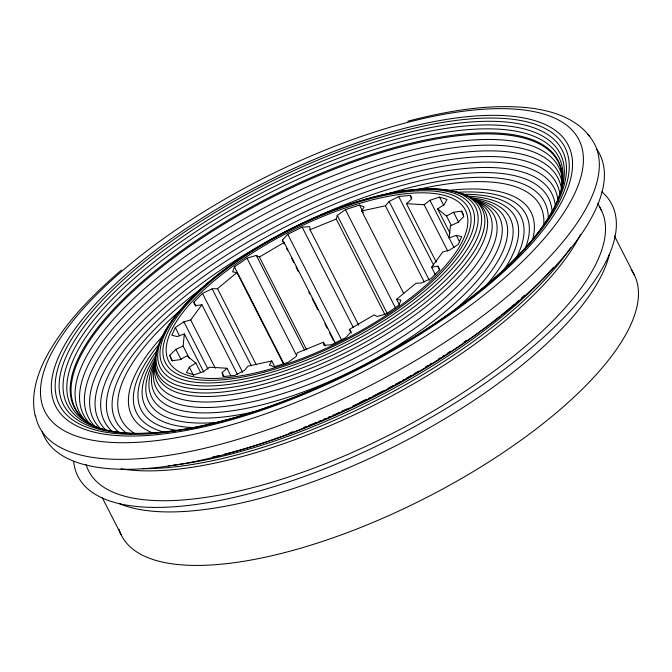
<?xml version="1.0" encoding="UTF-8"?>
<svg xmlns="http://www.w3.org/2000/svg" width="672" height="672" viewBox="0 0 672 672"><rect width="100%" height="100%" fill="white"/><g stroke="black" fill="none" stroke-linecap="round" stroke-linejoin="round"><path stroke-width="1.01" d="M189.244 358.126L183.095 346.063L184.355 333.934L177.19 336.538L171.788 335.294L175.316 327.524L183.884 321.812L190.705 319.973L201.902 304.685L237.359 374.279M384.938 314.622L336.244 219.055L337.302 215.426L345.391 209.588L359.545 205.103L364.132 206.917L361.696 210.974L403.771 293.555M306.659 349.793L259.384 257.006L256.309 255.419L247.002 258.174L234.494 266.843L232.604 271.858L236.922 272.58L283.727 364.434M200.567 372.305L195.846 363.023L189.286 367.189L186.48 372.54L193.998 374.858L203.532 371.599L209.345 367.198L226.985 368.248L230.765 375.673M275.1 367.433L271.79 360.94L269.354 364.997L273.958 366.845L288.112 362.351L296.184 356.488L297.242 352.867L323.442 342.216L325.34 345.929M435.372 274.655L431.592 267.229L442.781 251.95L449.602 250.102L458.186 244.423L461.714 236.653L456.296 235.376L449.131 237.972L450.391 225.842L457.624 222.583L463.798 216.636L461.639 211.176L453.541 212.234L446.519 216.031L437.64 208.883L444.2 204.716L447.023 199.408L439.513 197.089L429.954 200.315L424.141 204.716L406.51 203.666L436.288 262.122M361.696 210.974L385.426 205.783L389.138 201.44L398.689 196.535L410.407 195.359L411.827 198.139M284.222 243.869L282.332 240.156L287.734 234.284L302.165 227.161L309.683 226.649L310.044 229.698L358.739 325.265M195.67 306.02L193.78 302.308L202.457 293.412L212.134 288.834L217.501 288.683L236.922 272.58M195.846 363.023L186.967 355.883L179.945 359.671L171.864 360.772L169.705 355.312L175.862 349.322L183.095 346.063M271.79 360.94L248.069 366.131L244.348 370.474L234.814 375.413L223.096 376.589L222.121 372.7L226.985 368.248M406.51 203.666L411.365 199.214L410.407 195.359M121.481 270.026C92.022 295.403 63.89 323.677 45.503 358.319C36.54 375.959 30.509 396.53 35.305 416.287M399.403 304.903L396.564 299.334L415.985 283.231L421.352 283.08L431.046 278.527L439.723 269.632L437.808 266.213L431.592 267.229M259.384 257.006L284.096 242.508L335.16 342.72M351.28 333.119L349.39 329.406L374.111 314.908L377.185 316.495L386.501 313.774L399.008 305.105L400.89 300.056L396.564 299.334M310.044 229.698L336.244 219.055M407.828 121.195C446.796 111.14 487.276 103.79 527.638 107.722C550.502 110.158 575.098 117.508 589.739 136.441M201.902 304.685L195.686 305.701L193.78 302.308M282.332 240.156L284.096 242.508M349.39 329.406L351.154 331.758L345.769 337.663L331.346 344.786L323.812 345.265L323.442 342.216M597.836 203.33L601.642 210.798M614.393 235.83L634.603 275.495M461.639 211.176L463.537 214.889M453.541 212.234L458.741 222.44M439.513 197.089L443.764 205.439M446.519 216.031L451.248 225.313M456.296 235.376L459.606 241.87M437.64 208.883L449.929 233.008M429.954 200.315L454.07 247.64M424.141 204.716L447.779 251.11M437.808 266.213L439.698 269.926M398.689 196.535L433.675 265.196M389.138 201.44L429.324 280.308M385.426 205.783L424.192 281.862M359.545 205.103L363.325 212.528M345.391 209.588L395.506 307.944M337.302 215.426L387.416 313.782M302.165 227.161L353.22 327.365M287.734 234.284L341.628 340.057M286.583 248.506L287.532 250.362M291.312 257.788L293.681 262.424M296.041 267.061L298.402 271.706M308.809 292.118L309.75 293.975M312.119 298.612L317.789 309.742M324.878 323.66L327.247 328.306M329.608 332.942L333.388 340.368M256.309 255.419L304.525 350.062M247.002 258.174L296.638 355.597M234.494 266.843L284.138 364.266M217.501 288.683L256.267 364.77M212.134 288.834L251.37 365.845M202.457 293.412L242.642 372.28M222.121 372.7L224.011 376.412M190.705 319.973L215.292 368.214M183.884 321.812L207.992 369.13M184.355 333.934L203.742 371.977M175.316 327.524L179.575 335.874M189.286 367.189L193.544 375.539M175.862 349.322L181.062 359.528M169.705 355.312L172.544 360.881M102.329 497.767L121.128 534.668M587.782 134.476A311.573 113.182 -27 0 1 367.752 386.803A311.573 113.182 -27 0 1 35.456 415.321M596.45 148.814A311.573 113.182 -27 0 1 373.96 396.178A311.573 113.182 -27 0 1 42.193 431.676M466.595 340.267A301.804 109.628 -27 0 1 464.05 342.04M450.4 351.263A301.804 109.628 -27 0 1 447.048 353.464M444.52 355.102A301.804 109.628 -27 0 1 442.831 356.194M440.278 357.823A301.804 109.628 -27 0 1 438.572 358.907M431.693 363.208A301.804 109.628 -27 0 1 429.962 364.274M428.224 365.341A301.804 109.628 -27 0 1 425.603 366.929M418.58 371.137A301.804 109.628 -27 0 1 414.145 373.741M411.474 375.295A301.804 109.628 -27 0 1 406.106 378.37M404.309 379.386A301.804 109.628 -27 0 1 402.511 380.402M400.705 381.41A301.804 109.628 -27 0 1 395.262 384.418M393.439 385.417A301.804 109.628 -27 0 1 387.962 388.374M383.376 390.802A301.804 109.628 -27 0 1 372.296 396.539M370.44 397.48A301.804 109.628 -27 0 1 368.584 398.412M366.727 399.344A301.804 109.628 -27 0 1 352.724 406.157M347.096 408.803A301.804 109.628 -27 0 1 341.46 411.407M339.578 412.264A301.804 109.628 -27 0 1 335.815 413.96M334.874 414.38A301.804 109.628 -27 0 1 332.993 415.212M330.17 416.464A301.804 109.628 -27 0 1 328.289 417.287M325.458 418.505A301.804 109.628 -27 0 1 323.576 419.32M320.746 420.521A301.804 109.628 -27 0 1 318.864 421.31M316.042 422.495A301.804 109.628 -27 0 1 308.507 425.578M306.625 426.334A301.804 109.628 -27 0 1 303.811 427.459M292.555 431.802A301.804 109.628 -27 0 1 289.75 432.86M473.206 199.626A193.578 70.316 -27 0 1 358.596 367.744A193.578 70.316 -27 0 1 155.694 361.242M472.408 199.357A186.278 67.67 -27 0 1 356.891 357.025A186.278 67.67 -27 0 1 155.266 363.401M474.239 200.155A189.664 68.897 -27 0 1 356.58 363.115A189.664 68.897 -27 0 1 155.408 362.67M456.263 192.217A181.927 66.083 -27 0 1 351.851 349.482A181.927 66.083 -27 0 1 158.76 345.349M159.138 344.408A181.927 66.083 -27 0 1 161.003 340.301M472.198 198.786A183.473 66.646 -27 0 1 352.069 353.396A183.473 66.646 -27 0 1 155.459 360.545M469.829 197.627A183.473 66.646 -27 0 1 471.425 198.383M261.005 245.44A176.854 64.243 -27 0 1 476.137 230.916A176.854 64.243 -27 0 1 217.098 385.602A176.854 64.243 -27 0 1 260.114 245.969M427.09 189.118A179.676 65.268 -27 0 1 446.981 278.838A179.676 65.268 -27 0 1 226.632 388.013A179.676 65.268 -27 0 1 179.113 311.976M180.424 310.464A179.676 65.268 -27 0 1 182.977 307.608M189.857 300.409A179.676 65.268 -27 0 1 196.165 294.311M417.262 189.748A179.676 65.268 -27 0 1 419.135 189.588M609.605 253.596A287.608 104.471 -27 0 1 398.143 444.612A287.608 104.471 -27 0 1 119.204 503.572M631.126 269.59A287.608 104.471 -27 0 1 423.805 498.918A287.608 104.471 -27 0 1 119.02 529.166M601.894 191.789A299.586 108.822 -27 0 1 394.783 437.102A299.586 108.822 -27 0 1 73.668 461.37M599.264 206.522A287.608 104.471 -27 0 1 388.441 435.431A287.608 104.471 -27 0 1 86.058 464.47M580.675 234.217A287.608 104.471 -27 0 1 377.63 403.343A287.608 104.471 -27 0 1 121.052 468.838M570.578 247.741A290.245 105.428 -27 0 1 142.472 468.636M553.241 267.632A293.546 106.63 -27 0 1 173.116 465.2M171.083 465.427A293.546 106.63 -27 0 1 168.067 465.746M524.496 295.218A297.427 108.041 -27 0 1 521.506 297.931M518.473 300.644A297.427 108.041 -27 0 1 516.155 302.677M514.601 304.038A297.427 108.041 -27 0 1 511.442 306.751M510.653 307.423A297.427 108.041 -27 0 1 501.438 315.076M499.867 316.344A297.427 108.041 -27 0 1 224.23 454.264M219.433 455.44A297.427 108.041 -27 0 1 215.628 456.338M214.62 456.565A297.427 108.041 -27 0 1 212.612 457.027M364.93 400.025A306.558 111.359 -27 0 1 359.537 402.679M94.651 426.14A263.525 95.726 -27 0 1 281.098 211.798A263.525 95.726 -27 0 1 561.548 189.479M90.569 424.36A266.666 96.869 -27 0 1 276.343 207.925A266.666 96.869 -27 0 1 562.212 183.28M100.355 428.618A259.837 94.382 -27 0 1 283.534 216.628A259.837 94.382 -27 0 1 560.179 195.544M385.736 194.435A240.685 87.427 -27 0 1 548.276 218.417M126.756 433.28A240.685 87.427 -27 0 1 204.884 286.104M118.852 432.239A245.994 89.359 -27 0 1 290.497 229.194A245.994 89.359 -27 0 1 552.166 213.066M93.038 425.636A271.085 98.473 -27 0 1 275.528 195.535A271.085 98.473 -27 0 1 561.372 190.117M560.986 192.049A271.085 98.473 -27 0 1 560.532 194.015M99.221 428.585A271.085 98.473 -27 0 1 93.878 426.082M93.03 425.527A271.606 98.658 -27 0 1 273.042 195.544A271.606 98.658 -27 0 1 561.59 188.152M560.809 192.032A271.606 98.658 -27 0 1 560.053 195.006M102.908 429.736A271.606 98.658 -27 0 1 100.279 428.786M99.322 428.417A271.606 98.658 -27 0 1 93.887 425.964M417.018 189.647A235.158 85.42 -27 0 1 543.698 225.683M135.064 433.684A235.158 85.42 -27 0 1 180.684 310.019M113.459 431.701A273.798 99.456 -27 0 1 280.4 187.538A273.798 99.456 -27 0 1 548.411 218.686M131.309 433.818A273.798 99.456 -27 0 1 129.335 433.692M123.48 433.171A273.798 99.456 -27 0 1 120.414 432.802M118.415 432.524A273.798 99.456 -27 0 1 115.483 432.062M158.399 432.625A276.629 100.481 -27 0 1 110.62 301.014A276.629 100.481 -27 0 1 451.979 127.537A276.629 100.481 -27 0 1 528.394 244.591M527.738 245.347A276.629 100.481 -27 0 1 523.009 250.673M520.901 252.966A276.629 100.481 -27 0 1 507.503 266.624M506.108 267.96A276.629 100.481 -27 0 1 498.179 275.352M496.692 276.704A276.629 100.481 -27 0 1 492.139 280.736M490.594 282.089A276.629 100.481 -27 0 1 487.469 284.777M485.192 286.709A276.629 100.481 -27 0 1 483.689 287.969M477.574 293A276.629 100.481 -27 0 1 476.011 294.26M474.449 295.512A276.629 100.481 -27 0 1 472.87 296.764M465.629 302.4A276.629 100.481 -27 0 1 463.991 303.643M201.415 426.325A276.629 100.481 -27 0 1 197.526 427.106M188.278 428.812A276.629 100.481 -27 0 1 186.262 429.156M180.256 430.105A276.629 100.481 -27 0 1 177.29 430.534M175.333 430.802A276.629 100.481 -27 0 1 167.471 431.768M165.43 431.978A276.629 100.481 -27 0 1 160.381 432.457M448.157 190.478A224.02 81.379 -27 0 1 532.51 240.038M153.224 433.096A224.02 81.379 -27 0 1 162.607 336.151M89.099 423.931A269.195 97.784 -27 0 1 275.99 201.709A269.195 97.784 -27 0 1 562.901 183.775M105.622 429.794A255.637 92.862 -27 0 1 286.919 220.685A255.637 92.862 -27 0 1 558.13 201.398M112.358 431.542A251 91.174 -27 0 1 286.961 226.052A251 91.174 -27 0 1 555.358 206.052M470.4 197.702A202.7 73.634 -27 0 1 483.739 288.196M218.946 422.243A202.7 73.634 -27 0 1 155.492 358.411M466.628 196.115A207.766 75.474 -27 0 1 504.16 269.573M196.014 427.669A207.766 75.474 -27 0 1 156.055 354.942M473.147 199.03A197.946 71.904 -27 0 1 452.063 312.27M258.661 410.676A197.946 71.904 -27 0 1 155.719 359.923M461.723 194.342A213.066 77.398 -27 0 1 516.247 257.947M176.954 430.466A213.066 77.398 -27 0 1 157.391 349.969M455.582 192.436A218.518 79.38 -27 0 1 524.966 249.304M164.136 432.197A218.518 79.38 -27 0 1 159.634 343.585M263.164 374.615A173.594 63.059 -27 0 0 472.223 207.917A173.594 63.059 -27 0 0 216.392 275.873A173.594 63.059 -27 0 0 263.164 374.615M265.129 370.499A166.488 60.48 -27 0 0 465.629 210.622A166.488 60.48 -27 0 0 220.265 275.797A166.488 60.48 -27 0 0 265.129 370.499M263.962 372.229A170.075 61.782 -27 0 0 468.787 208.916A170.075 61.782 -27 0 0 218.131 275.495A170.075 61.782 -27 0 0 263.962 372.229M223.801 420.79A283.676 103.051 -27 0 0 565.438 148.378A283.676 103.051 -27 0 0 147.361 259.434A283.676 103.051 -27 0 0 223.801 420.79M222.314 422.276A287.608 104.471 -27 0 0 568.672 146.101A287.608 104.471 -27 0 0 144.816 258.686A287.608 104.471 -27 0 0 222.314 422.276M218.576 428.383A299.594 108.83 -27 0 0 579.382 140.692A299.594 108.83 -27 0 0 137.852 257.972A299.594 108.83 -27 0 0 218.576 428.383M225.557 420.076A279.964 101.699 -27 0 0 562.716 151.234A279.964 101.699 -27 0 0 150.116 260.828A279.964 101.699 -27 0 0 225.557 420.076"/></g></svg>
